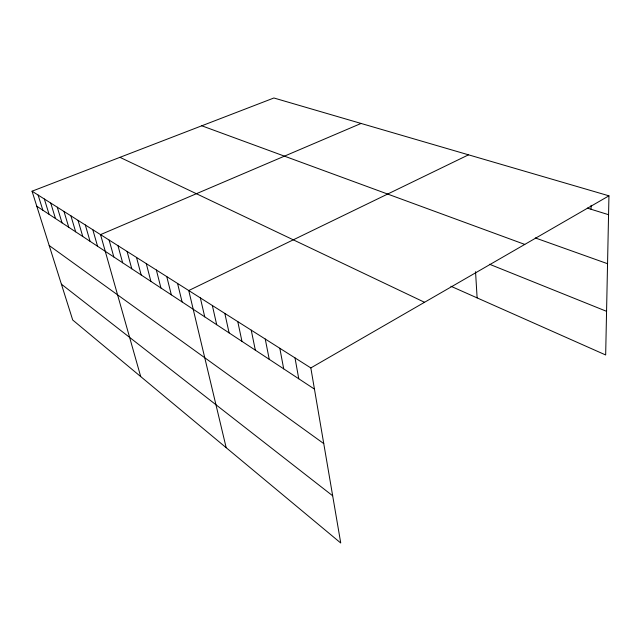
<?xml version="1.0" encoding="UTF-8"?>
<svg xmlns="http://www.w3.org/2000/svg" width="641" height="641" viewBox="0 0 641 641"><rect width="100%" height="100%" fill="white"/><g stroke="black" fill="none" stroke-linecap="round" stroke-linejoin="round"><path stroke-width="0.96" d="M591.066 209.27L591.106 205.352M32.05 191.21L310.829 367.926L340.74 543.007L72.713 320.011L32.05 191.21L273.891 97.993L608.95 195.826L605.665 354.97L450.895 286.247M310.829 367.926L608.95 195.826M468.531 154.826L188.75 290.541L226.185 447.698M361.075 123.449L100.541 234.622L140.708 376.579M587.308 208.109L608.557 214.695M535.275 237.923L607.548 263.707M201.779 125.788L524.779 244.421M489.516 264.244L606.562 311.326M119.947 157.333L424.542 302.288M36.785 206.218L314.451 389.111M49.205 245.535L323.761 443.596M61.4 284.179L332.671 495.789M38.115 195.056L42.859 210.216M44.341 199.006L49.093 214.318M50.727 203.053L55.479 218.533M57.281 207.203L62.033 222.852M64.012 211.474L68.763 227.283M70.919 215.849L75.67 231.834M78.026 220.352L82.769 236.505M85.317 224.975L90.061 241.312M92.825 229.734L97.56 246.248M109.114 240.063L113.826 256.961M117.96 245.671L122.655 262.778M127.094 251.456L131.766 268.779M136.525 257.434L141.172 274.973M146.276 263.611L150.891 281.375M156.356 270.005L160.939 287.993M166.78 276.616L171.331 294.836M177.573 283.458L182.076 301.919M200.337 297.889L204.735 316.846M212.355 305.501L216.69 324.715M224.831 313.409L229.093 332.887M237.779 321.622L241.961 341.365M251.24 330.155L255.334 350.17M265.246 339.025L269.236 359.329M279.821 348.263L283.699 368.855M295.004 357.886L298.762 378.775M475.542 271.712L477.12 297.889"/></g></svg>
